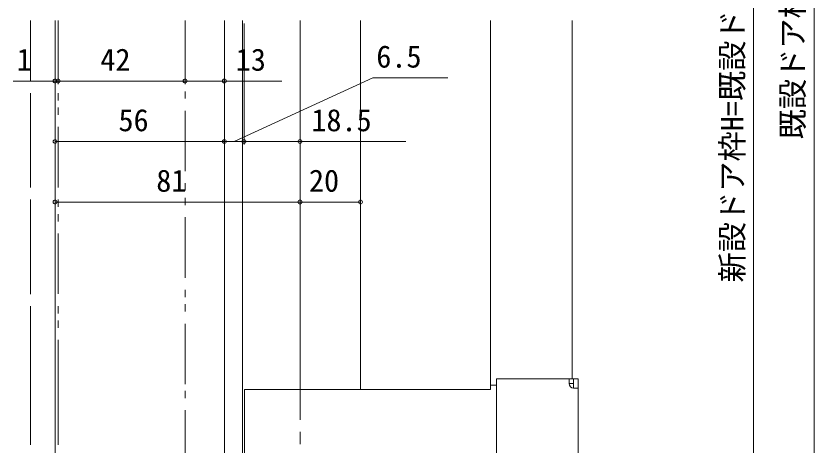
# Model space of a CAD drawing. Units: millimetres, scale not verified. Extents: x -1188 to -198, y -840 to 760.
# Drawn here: x -997.4 to -733.5, y -25.1 to 116.7 of the extents above; entities that cross this region are included whole.
import ezdxf
from ezdxf.enums import TextEntityAlignment as Align

# ---------------------------------------------------------------- set-up
doc = ezdxf.new("R2010")
doc.units = ezdxf.units.MM
doc.header["$LTSCALE"] = 4
doc.linetypes.add('CHAIN2', pattern=[12, 9, -1, 1, -1])
doc.linetypes.add('DOUBLE_CHAIN1', pattern=[8.8, 5, -1, 0.6, -0.6, 0.6, -1])
for name, color, linetype, lineweight in [('0-5_YKK_12', 2, 'Continuous', 9), ('0-6_YKK_13', 4, 'Continuous', 9), ('0-8_YKK_D', 6, 'Continuous', 9), ('0-9_YSS_K', 3, 'Continuous', 9)]:
    doc.layers.add(name, color=color, linetype=linetype, lineweight=lineweight)
doc.styles.add('ＭＳ ゴシック', font='')
doc.styles.get('ＭＳ ゴシック').set_extended_font_data('MS Gothic')

msp = doc.modelspace()

# ---------------------------------------------------------------- linework, layer by layer
at = {"layer": '0-5_YKK_12', "linetype": 'DOUBLE_CHAIN1'}
for p, q in [((-992.6, 115.246), (-992.6, -4.97)), ((-992.6, 91.239), (-992.6, -4.97)), ((-992.6, -4.97), (-992.6, -68.754)), ((-992.6, -4.97), (-992.6, -68.254))]:
    msp.add_line(p, q, dxfattribs=at)
at = {"layer": '0-5_YKK_12'}
for p, q in [((-984.5, -4.97), (-984.5, 115.246)), ((-928.5, 115.246), (-928.5, -4.97)), ((-922.5, 115.246), (-922.5, -4.97)), ((-903.5, -4.97), (-903.5, 115.246)), ((-883.499, 115.246), (-883.499, -6.754)), ((-984.5, 106.987), (-984.5, 34.737)), ((-984.5, 106.987), (-984.5, 34.737)), ((-984.5, 90.683), (-984.5, 85.424)), ((-984.5, 90.683), (-984.5, 85.424)), ((-984.5, -91.254), (-984.5, -4.97)), ((-928.5, -4.97), (-928.5, -59.997)), ((-922.5, -4.97), (-922.5, -59.154)), ((-903.5, -6.754), (-903.5, -4.97))]:
    msp.add_line(p, q, dxfattribs=at)
at = {"layer": '0-5_YKK_12', "linetype": 'CHAIN2'}
msp.add_line((-903.5, 115.246), (-903.5, -220.127), dxfattribs=at)
at = {"layer": '0-6_YKK_13', "linetype": 'DOUBLE_CHAIN1'}
for p, q in [((-983.5, 115.246), (-983.5, -4.97)), ((-941.5, -4.97), (-941.5, 115.246)), ((-983.5, -4.97), (-983.5, -68.754)), ((-941.5, -68.754), (-941.5, -4.97))]:
    msp.add_line(p, q, dxfattribs=at)
at = {"layer": '0-6_YKK_13'}
for p, q in [((-840.5, -5.254), (-838.5, -5.254)), ((-840.5, -6.754), (-840.5, -5.254)), ((-811.5, -3.255), (-838.5, -3.255)), ((-838.5, -65.255), (-838.5, -3.255)), ((-814.5, -4.754), (-814.5, -3.255)), ((-814.5, -4.754), (-813, -4.754)), ((-813, -4.754), (-813, -3.255)), ((-813, -4.754), (-813, -6.255)), ((-811.5, -65.255), (-811.5, -3.255)), ((-921.9, -58.754), (-921.9, -6.754)), ((-921.9, -6.754), (-840.5, -6.754)), ((-813, -6.255), (-811.5, -6.255))]:
    msp.add_line(p, q, dxfattribs=at)
msp.add_arc((-813, -4.754), 1.5, 180, 270, dxfattribs=at)
at = {"layer": '0-8_YKK_D'}
for p, q in [((-733.5, 310.246), (-733.5, -68.754)), ((-753.5, 305.246), (-753.5, -68.754)), ((-984.5, 114.246), (-984.5, 74.245)), ((-984.5, 114.246), (-984.5, 94.245)), ((-984.496, 114.246), (-984.495, 54.244)), ((-983.5, 114.246), (-983.5, 94.245)), ((-983.5, 114.246), (-983.5, 94.245)), ((-941.5, 114.246), (-941.5, 94.245)), ((-941.5, 114.246), (-941.5, 94.245)), ((-928.5, 114.246), (-928.5, 74.245)), ((-928.5, 114.246), (-928.5, 74.245)), ((-928.5, 114.246), (-928.5, 94.245)), ((-922, 114.246), (-922, 74.245)), ((-922, 114.246), (-922, 74.245)), ((-903.5, 114.246), (-903.5, 54.246)), ((-903.499, 114.246), (-903.499, 74.245)), ((-903.496, 114.246), (-903.494, 54.246)), ((-883.499, 114.246), (-883.499, 54.246)), ((-983.5, 95.245), (-941.5, 95.245)), ((-983.5, 95.245), (-980.95, 95.245)), ((-941.5, 95.245), (-928.5, 95.245)), ((-928.5, 95.245), (-909.47, 95.245)), ((-925.25, 75.245), (-879.464, 96.279)), ((-879.464, 96.279), (-854.664, 96.279)), ((-984.5, 75.245), (-928.5, 75.245)), ((-928.5, 75.245), (-922, 75.245)), ((-922, 75.245), (-903.499, 75.245)), ((-903.499, 75.245), (-868.469, 75.245)), ((-984.495, 55.244), (-903.494, 55.246)), ((-903.5, 55.246), (-883.499, 55.246))]:
    msp.add_line(p, q, dxfattribs=at)
msp.add_lwpolyline([(-983.5, 95.245), (-984.5, 95.245), (-998.4, 95.245)], dxfattribs=at)
for centre in [(-984.5, 95.245), (-983.5, 95.245), (-983.5, 95.245), (-941.5, 95.245), (-941.5, 95.245), (-928.5, 95.245), (-984.5, 75.245), (-928.5, 75.245), (-928.5, 75.245), (-922, 75.245), (-922, 75.245), (-903.499, 75.245), (-984.495, 55.244), (-903.5, 55.246), (-903.494, 55.246), (-883.499, 55.246)]:
    msp.add_circle(centre, 0.637, dxfattribs=at)
at = {"layer": '0-9_YSS_K'}
for p, q in [((-840.5, 115.246), (-840.5, -6.754)), ((-813.5, 115.246), (-813.5, -3.255))]:
    msp.add_line(p, q, dxfattribs=at)

# ---------------------------------------------------------------- texts
at = {"layer": '0-8_YKK_D', "color": 4, "style": 'ＭＳ ゴシック'}
for s, rotation, p in [('新設ドア枠H=既設ドア枠開口高-5', 90, (-754.7, 28.646)), ('既設ドア枠開口高', 90, (-734.7, 75.946)), ('81', 0.001, (-951.035, 56.444))]:
    msp.add_text(s, height=7.331, rotation=rotation, dxfattribs=at).set_placement(p, align=Align.BOTTOM_LEFT)
for s, p in [('1', (-997.2, 96.445)), ('42', (-969.54, 96.445)), ('13', (-924.75, 96.445)), ('6.5', (-878.264, 97.479)), ('56', (-963.54, 76.445)), ('18.5', (-899.749, 76.445)), ('20', (-900.54, 56.446))]:
    msp.add_text(s, height=7.331, dxfattribs=at).set_placement(p, align=Align.BOTTOM_LEFT)

doc.saveas('drawing.dxf')
